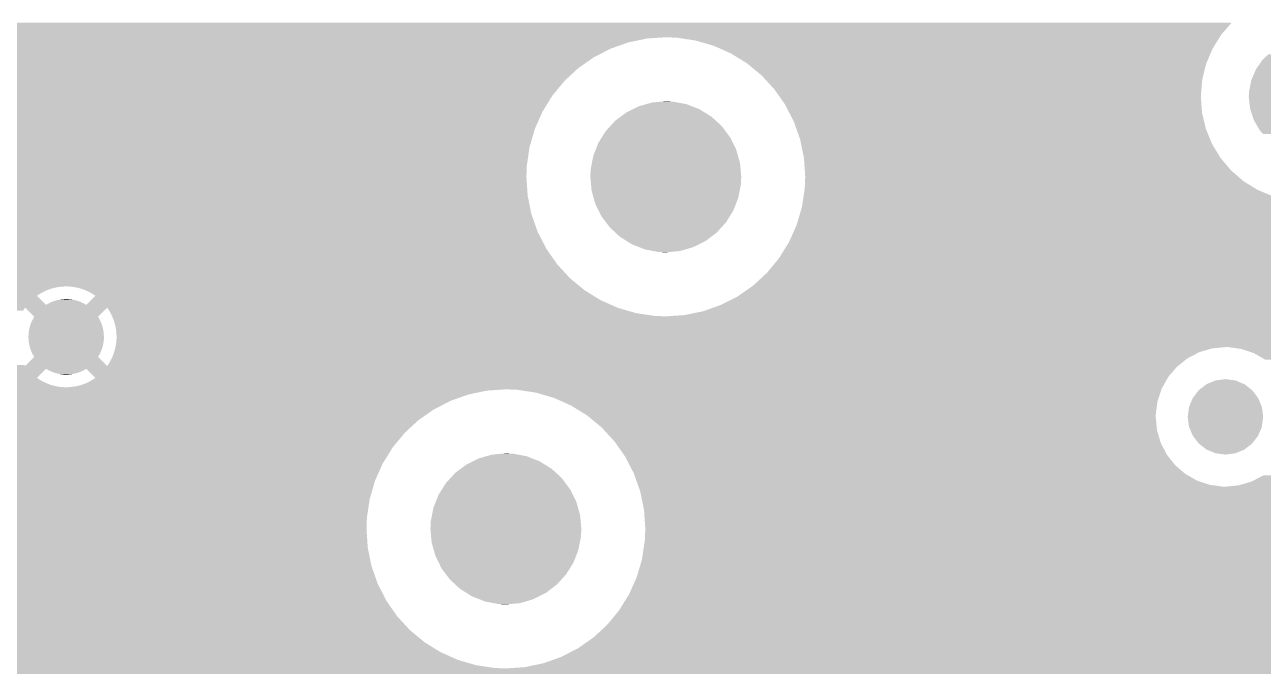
# Model space of a CAD drawing. Extents: x 295 to 953, y 10 to 290.
# Drawn here: x 689.67 to 709.35, y 231.06 to 241.32 of the extents above; entities that cross this region are included whole.
import ezdxf

# ---------------------------------------------------------------- set-up
doc = ezdxf.new("R2010")
doc.units = 0
doc.header["$LTSCALE"] = 5
doc.header["$MEASUREMENT"] = 0
doc.layers.add('FROMC1', color=7, linetype='CONTINUOUS')

msp = doc.modelspace()

# ---------------------------------------------------------------- linework, layer by layer
at = {"layer": 'FROMC1'}
for points in [[(664.907, 241.161), (665.066, 241.287), (708.677, 241.161), (708.786, 241.287)], [(665.066, 241.287), (665.127, 241.358), (708.786, 241.287), (708.847, 241.358)], [(664.841, 241.125), (664.9, 241.156), (708.655, 241.125), (708.674, 241.156)], [(664.9, 241.156), (664.907, 241.161), (708.674, 241.156), (708.677, 241.161)], [(669.556, 241.118), (669.378, 241.125), (699.752, 241.118), (699.858, 241.125)], [(669.644, 241.105), (669.556, 241.118), (699.558, 241.105), (699.752, 241.118)], [(669.852, 241.073), (669.644, 241.105), (699.407, 241.073), (699.558, 241.105)], [(669.953, 241.044), (669.852, 241.073), (699.265, 241.044), (699.407, 241.073)], [(670.14, 240.989), (669.953, 241.044), (699.11, 240.989), (699.265, 241.044)], [(700.036, 241.118), (699.858, 241.125), (708.65, 241.118), (708.655, 241.125)], [(700.332, 241.073), (700.036, 241.118), (708.623, 241.073), (708.65, 241.118)], [(700.62, 240.989), (700.332, 241.073), (708.571, 240.989), (708.623, 241.073)], [(670.241, 240.944), (670.14, 240.989), (698.982, 240.944), (699.11, 240.989)], [(670.414, 240.867), (670.241, 240.944), (698.832, 240.867), (698.982, 240.944)], [(670.511, 240.808), (670.414, 240.867), (698.715, 240.808), (698.832, 240.867)], [(670.669, 240.71), (670.511, 240.808), (698.575, 240.71), (698.715, 240.808)], [(700.73, 240.941), (700.62, 240.989), (708.541, 240.941), (708.571, 240.989)], [(700.894, 240.867), (700.73, 240.941), (708.51, 240.867), (708.541, 240.941)], [(701.149, 240.71), (700.894, 240.867), (708.444, 240.71), (708.51, 240.867)], [(709.342, 240.773), (709.432, 240.856), (710.687, 240.773), (710.61, 240.856)], [(670.758, 240.636), (670.669, 240.71), (698.469, 240.636), (698.575, 240.71)], [(670.9, 240.519), (670.758, 240.636), (698.342, 240.519), (698.469, 240.636)], [(701.159, 240.701), (701.149, 240.71), (708.44, 240.701), (708.444, 240.71)], [(701.38, 240.519), (701.159, 240.701), (708.395, 240.519), (708.44, 240.701)], [(709.204, 240.551), (709.232, 240.617), (710.837, 240.551), (710.798, 240.617)], [(709.232, 240.617), (709.301, 240.716), (710.798, 240.617), (710.74, 240.716)], [(709.301, 240.716), (709.342, 240.773), (710.74, 240.716), (710.687, 240.773)], [(670.98, 240.432), (670.9, 240.519), (698.249, 240.432), (698.342, 240.519)], [(671.103, 240.298), (670.98, 240.432), (698.138, 240.298), (698.249, 240.432)], [(701.444, 240.449), (701.38, 240.519), (708.378, 240.449), (708.395, 240.519)], [(701.583, 240.298), (701.444, 240.449), (708.366, 240.298), (708.378, 240.449)], [(709.144, 240.37), (709.157, 240.441), (710.896, 240.37), (710.873, 240.441)], [(709.157, 240.441), (709.204, 240.551), (710.873, 240.441), (710.837, 240.551)], [(671.171, 240.201), (671.103, 240.298), (698.058, 240.201), (698.138, 240.298)], [(701.666, 240.18), (701.583, 240.298), (708.356, 240.18), (708.366, 240.298)], [(709.118, 240.18), (709.121, 240.254), (710.917, 240.18), (710.909, 240.254)], [(709.121, 240.254), (709.144, 240.37), (710.909, 240.254), (710.896, 240.37)], [(671.275, 240.052), (671.171, 240.201), (697.966, 240.052), (698.058, 240.201)], [(671.329, 239.946), (671.275, 240.052), (697.9, 239.946), (697.966, 240.052)], [(699.331, 239.981), (699.426, 240.028), (700.396, 239.981), (700.275, 240.028)], [(699.426, 240.028), (699.543, 240.062), (700.275, 240.028), (700.191, 240.062)], [(699.543, 240.062), (699.638, 240.089), (700.191, 240.062), (700.05, 240.089)], [(699.638, 240.089), (699.796, 240.103), (700.05, 240.089), (699.974, 240.103)], [(699.796, 240.103), (699.858, 240.109), (699.974, 240.103), (699.858, 240.109)], [(701.755, 240.052), (701.666, 240.18), (708.366, 240.052), (708.356, 240.18)], [(701.822, 239.921), (701.755, 240.052), (708.377, 239.921), (708.366, 240.052)], [(709.126, 240.106), (709.118, 240.18), (710.914, 240.106), (710.917, 240.18)], [(709.139, 239.99), (709.126, 240.106), (710.892, 239.99), (710.914, 240.106)], [(671.412, 239.786), (671.329, 239.946), (697.828, 239.786), (697.9, 239.946)], [(699.052, 239.798), (699.141, 239.864), (700.656, 239.798), (700.583, 239.864)], [(699.141, 239.864), (699.228, 239.93), (700.583, 239.864), (700.477, 239.93)], [(699.228, 239.93), (699.331, 239.981), (700.477, 239.93), (700.396, 239.981)], [(701.892, 239.786), (701.822, 239.921), (708.409, 239.786), (708.377, 239.921)], [(709.162, 239.919), (709.139, 239.99), (710.878, 239.919), (710.892, 239.99)], [(709.199, 239.809), (709.162, 239.919), (710.831, 239.809), (710.878, 239.919)], [(671.452, 239.672), (671.412, 239.786), (697.778, 239.672), (697.828, 239.786)], [(671.512, 239.503), (671.452, 239.672), (697.729, 239.503), (697.778, 239.672)], [(698.843, 239.539), (698.903, 239.635), (700.878, 239.539), (700.806, 239.635)], [(698.903, 239.635), (698.976, 239.715), (700.806, 239.635), (700.746, 239.715)], [(698.976, 239.715), (699.052, 239.798), (700.746, 239.715), (700.656, 239.798)], [(701.933, 239.669), (701.892, 239.786), (708.437, 239.669), (708.409, 239.786)], [(701.992, 239.503), (701.933, 239.669), (708.505, 239.503), (708.437, 239.669)], [(709.237, 239.743), (709.199, 239.809), (710.803, 239.743), (710.831, 239.809)], [(709.295, 239.644), (709.237, 239.743), (710.734, 239.644), (710.803, 239.743)], [(709.348, 239.587), (709.295, 239.644), (710.694, 239.587), (710.734, 239.644)], [(671.536, 239.385), (671.512, 239.503), (697.694, 239.385), (697.729, 239.503)], [(698.745, 239.342), (698.786, 239.448), (700.976, 239.342), (700.923, 239.448)], [(698.786, 239.448), (698.843, 239.539), (700.923, 239.448), (700.878, 239.539)], [(702.007, 239.429), (701.992, 239.503), (708.536, 239.429), (708.505, 239.503)], [(702.052, 239.209), (702.007, 239.429), (708.67, 239.209), (708.536, 239.429)], [(671.572, 239.209), (671.536, 239.385), (697.668, 239.209), (697.694, 239.385)], [(698.684, 239.13), (698.706, 239.243), (701.036, 239.13), (701.004, 239.243)], [(698.706, 239.243), (698.745, 239.342), (701.004, 239.243), (700.976, 239.342)], [(671.58, 239.088), (671.572, 239.209), (697.65, 239.088), (697.668, 239.209)], [(671.592, 238.91), (671.58, 239.088), (697.643, 238.91), (697.65, 239.088)], [(698.659, 238.91), (698.664, 239.027), (701.056, 238.91), (701.046, 239.027)], [(698.664, 239.027), (698.684, 239.13), (701.046, 239.027), (701.036, 239.13)], [(702.052, 239.207), (702.052, 239.209), (708.671, 239.207), (708.67, 239.209)], [(702.066, 239.009), (702.052, 239.207), (708.839, 239.009), (708.671, 239.207)], [(671.585, 238.732), (671.592, 238.91), (697.655, 238.732), (697.643, 238.91)], [(698.669, 238.793), (698.659, 238.91), (701.051, 238.793), (701.056, 238.91)], [(702.065, 238.732), (702.07, 238.84), (709.21, 238.732), (709.036, 238.84)], [(702.072, 238.91), (702.066, 239.009), (708.954, 238.91), (708.839, 239.009)], [(702.07, 238.84), (702.072, 238.91), (709.036, 238.84), (708.954, 238.91)], [(671.567, 238.611), (671.585, 238.732), (697.663, 238.611), (697.655, 238.732)], [(698.679, 238.69), (698.669, 238.793), (701.031, 238.69), (701.051, 238.793)], [(698.711, 238.577), (698.679, 238.69), (701.009, 238.577), (701.031, 238.69)], [(702.046, 238.603), (702.061, 238.703), (709.496, 238.603), (709.257, 238.703)], [(702.061, 238.703), (702.065, 238.732), (709.257, 238.703), (709.21, 238.732)], [(671.507, 238.317), (671.541, 238.435), (697.723, 238.317), (697.699, 238.435)], [(671.541, 238.435), (671.567, 238.611), (697.699, 238.435), (697.663, 238.611)], [(698.739, 238.478), (698.711, 238.577), (700.971, 238.478), (701.009, 238.577)], [(698.792, 238.372), (698.739, 238.478), (700.929, 238.372), (700.971, 238.478)], [(701.987, 238.317), (702.021, 238.435), (733.283, 238.317), (733.259, 238.435)], [(702.021, 238.435), (702.033, 238.519), (733.259, 238.435), (733.242, 238.519)], [(702.033, 238.519), (702.037, 238.541), (710.018, 238.519), (709.748, 238.541)], [(702.037, 238.541), (702.046, 238.603), (709.748, 238.541), (709.496, 238.603)], [(671.457, 238.148), (671.507, 238.317), (697.783, 238.148), (697.723, 238.317)], [(698.837, 238.281), (698.792, 238.372), (700.872, 238.281), (700.929, 238.372)], [(698.909, 238.185), (698.837, 238.281), (700.812, 238.185), (700.872, 238.281)], [(701.937, 238.148), (701.987, 238.317), (733.343, 238.148), (733.283, 238.317)], [(671.407, 238.034), (671.457, 238.148), (697.823, 238.034), (697.783, 238.148)], [(698.97, 238.105), (698.909, 238.185), (700.739, 238.105), (700.812, 238.185)], [(699.06, 238.022), (698.97, 238.105), (700.663, 238.022), (700.739, 238.105)], [(701.887, 238.034), (701.937, 238.148), (733.383, 238.034), (733.343, 238.148)], [(671.269, 237.768), (671.335, 237.874), (697.96, 237.768), (697.906, 237.874)], [(671.335, 237.874), (671.407, 238.034), (697.906, 237.874), (697.823, 238.034)], [(699.132, 237.956), (699.06, 238.022), (700.575, 237.956), (700.663, 238.022)], [(699.238, 237.89), (699.132, 237.956), (700.487, 237.89), (700.575, 237.956)], [(699.319, 237.839), (699.238, 237.89), (700.385, 237.839), (700.487, 237.89)], [(701.749, 237.768), (701.815, 237.874), (733.52, 237.768), (733.466, 237.874)], [(701.815, 237.874), (701.887, 238.034), (733.466, 237.874), (733.383, 238.034)], [(671.177, 237.619), (671.269, 237.768), (698.064, 237.619), (697.96, 237.768)], [(699.44, 237.792), (699.319, 237.839), (700.289, 237.792), (700.385, 237.839)], [(699.524, 237.758), (699.44, 237.792), (700.172, 237.758), (700.289, 237.792)], [(699.665, 237.731), (699.524, 237.758), (700.077, 237.731), (700.172, 237.758)], [(699.741, 237.717), (699.665, 237.731), (699.919, 237.717), (700.077, 237.731)], [(699.858, 237.711), (699.741, 237.717), (699.858, 237.711), (699.919, 237.717)], [(701.657, 237.619), (701.749, 237.768), (733.624, 237.619), (733.52, 237.768)], [(670.986, 237.387), (671.097, 237.522), (698.256, 237.387), (698.132, 237.522)], [(671.097, 237.522), (671.177, 237.619), (698.132, 237.522), (698.064, 237.619)], [(701.466, 237.387), (701.577, 237.522), (733.816, 237.387), (733.692, 237.522)], [(701.577, 237.522), (701.657, 237.619), (733.692, 237.522), (733.624, 237.619)], [(670.766, 237.184), (670.893, 237.301), (698.477, 237.184), (698.335, 237.301)], [(670.893, 237.301), (670.986, 237.387), (698.335, 237.301), (698.256, 237.387)], [(701.246, 237.184), (701.373, 237.301), (734.037, 237.184), (733.895, 237.301)], [(701.373, 237.301), (701.466, 237.387), (733.895, 237.301), (733.816, 237.387)], [(670.551, 237.034), (670.594, 237.064), (689.886, 237.034), (689.934, 237.064)], [(670.594, 237.064), (670.632, 237.091), (689.934, 237.064), (689.985, 237.091)], [(670.632, 237.091), (670.665, 237.114), (689.985, 237.091), (690.037, 237.114)], [(670.665, 237.114), (670.692, 237.133), (690.037, 237.114), (690.091, 237.133)], [(670.692, 237.133), (670.714, 237.148), (690.091, 237.133), (690.146, 237.148)], [(670.714, 237.148), (670.73, 237.159), (690.146, 237.148), (690.202, 237.159)], [(670.73, 237.159), (670.741, 237.167), (690.202, 237.159), (690.258, 237.167)], [(670.741, 237.167), (670.745, 237.17), (690.258, 237.167), (690.315, 237.17)], [(670.745, 237.17), (670.766, 237.184), (698.494, 237.17), (698.477, 237.184)], [(690.372, 237.169), (690.315, 237.17), (698.495, 237.169), (698.494, 237.17)], [(690.429, 237.164), (690.372, 237.169), (698.501, 237.164), (698.495, 237.169)], [(690.485, 237.155), (690.429, 237.164), (698.512, 237.155), (698.501, 237.164)], [(690.541, 237.143), (690.485, 237.155), (698.527, 237.143), (698.512, 237.155)], [(690.595, 237.126), (690.541, 237.143), (698.548, 237.126), (698.527, 237.143)], [(690.635, 237.11), (690.595, 237.126), (698.566, 237.11), (698.548, 237.126)], [(690.648, 237.105), (690.635, 237.11), (698.575, 237.105), (698.566, 237.11)], [(690.7, 237.081), (690.648, 237.105), (698.614, 237.081), (698.575, 237.105)], [(690.75, 237.053), (690.7, 237.081), (698.659, 237.053), (698.614, 237.081)], [(701, 237.012), (701.14, 237.11), (734.284, 237.012), (734.126, 237.11)], [(701.14, 237.11), (701.246, 237.184), (734.126, 237.11), (734.037, 237.184)], [(670.137, 236.835), (670.253, 236.876), (699.086, 236.835), (698.994, 236.876)], [(670.253, 236.876), (670.256, 236.877), (698.994, 236.876), (698.991, 236.877)], [(670.256, 236.877), (670.52, 237.012), (690.012, 236.877), (689.877, 237.012)], [(670.256, 236.877), (670.256, 236.877), (690.013, 236.877), (690.012, 236.877)], [(670.52, 237.012), (670.533, 237.021), (689.877, 237.012), (689.868, 237.021)], [(670.533, 237.021), (670.551, 237.034), (689.868, 237.021), (689.886, 237.034)], [(690.013, 236.877), (690.041, 236.894), (690.653, 236.877), (690.623, 236.894)], [(690.041, 236.894), (690.056, 236.901), (690.623, 236.894), (690.61, 236.901)], [(690.056, 236.901), (690.085, 236.916), (690.61, 236.901), (690.579, 236.916)], [(690.085, 236.916), (690.101, 236.922), (690.579, 236.916), (690.565, 236.922)], [(690.101, 236.922), (690.131, 236.935), (690.565, 236.922), (690.533, 236.935)], [(690.131, 236.935), (690.148, 236.94), (690.533, 236.935), (690.519, 236.94)], [(690.148, 236.94), (690.178, 236.949), (690.519, 236.94), (690.485, 236.949)], [(690.178, 236.949), (690.196, 236.953), (690.485, 236.949), (690.471, 236.953)], [(690.196, 236.953), (690.226, 236.96), (690.471, 236.953), (690.436, 236.96)], [(690.226, 236.96), (690.245, 236.963), (690.436, 236.96), (690.423, 236.963)], [(690.245, 236.963), (690.275, 236.967), (690.423, 236.963), (690.386, 236.967)], [(690.275, 236.967), (690.299, 236.968), (690.386, 236.967), (690.374, 236.968)], [(690.299, 236.968), (690.325, 236.969), (690.374, 236.968), (690.325, 236.969)], [(690.653, 236.877), (690.728, 236.953), (698.991, 236.877), (698.821, 236.953)], [(690.728, 236.953), (690.797, 237.021), (698.821, 236.953), (698.71, 237.021)], [(690.797, 237.021), (690.75, 237.053), (698.71, 237.021), (698.659, 237.053)], [(700.605, 236.831), (700.733, 236.876), (734.655, 236.831), (734.554, 236.876)], [(700.733, 236.876), (700.883, 236.953), (734.554, 236.876), (734.381, 236.953)], [(700.883, 236.953), (701, 237.012), (734.381, 236.953), (734.284, 237.012)], [(670.002, 236.787), (670.137, 236.835), (689.65, 236.787), (689.681, 236.835)], [(689.826, 236.69), (689.681, 236.835), (690.839, 236.69), (690.984, 236.835)], [(689.805, 236.654), (689.826, 236.69), (690.86, 236.654), (690.839, 236.69)], [(690.987, 236.831), (690.984, 236.835), (699.095, 236.831), (699.086, 236.835)], [(691.006, 236.802), (690.987, 236.831), (699.193, 236.802), (699.095, 236.831)], [(691.035, 236.753), (691.006, 236.802), (699.362, 236.753), (699.193, 236.802)], [(691.038, 236.747), (691.035, 236.753), (699.383, 236.747), (699.362, 236.753)], [(691.06, 236.702), (691.038, 236.747), (699.679, 236.702), (699.383, 236.747)], [(691.061, 236.702), (691.06, 236.702), (699.691, 236.702), (699.679, 236.702)], [(691.063, 236.695), (691.061, 236.702), (699.858, 236.695), (699.691, 236.702)], [(691.076, 236.664), (691.063, 236.695), (774.185, 236.664), (774.245, 236.695)], [(691.082, 236.649), (691.076, 236.664), (774.166, 236.649), (774.185, 236.664)], [(699.858, 236.695), (699.963, 236.702), (735.418, 236.695), (735.239, 236.702)], [(699.963, 236.702), (700.157, 236.715), (735.239, 236.702), (735.152, 236.715)], [(700.157, 236.715), (700.308, 236.747), (735.152, 236.715), (734.943, 236.747)], [(700.308, 236.747), (700.45, 236.776), (734.943, 236.747), (734.842, 236.776)], [(700.45, 236.776), (700.605, 236.831), (734.842, 236.776), (734.655, 236.831)], [(689.74, 236.46), (689.742, 236.468), (690.925, 236.46), (690.924, 236.468)], [(689.742, 236.468), (689.749, 236.509), (690.924, 236.468), (690.915, 236.509)], [(689.749, 236.509), (689.752, 236.517), (690.915, 236.509), (690.914, 236.517)], [(689.752, 236.517), (689.763, 236.556), (690.914, 236.517), (690.902, 236.556)], [(689.763, 236.556), (689.766, 236.564), (690.902, 236.556), (690.9, 236.564)], [(689.766, 236.564), (689.78, 236.603), (690.9, 236.564), (690.885, 236.603)], [(689.78, 236.603), (689.784, 236.61), (690.885, 236.603), (690.882, 236.61)], [(689.784, 236.61), (689.801, 236.647), (690.882, 236.61), (690.864, 236.647)], [(689.801, 236.647), (689.805, 236.654), (690.864, 236.647), (690.86, 236.654)], [(691.1, 236.595), (691.082, 236.649), (774.098, 236.595), (774.166, 236.649)], [(691.114, 236.54), (691.1, 236.595), (774.028, 236.54), (774.098, 236.595)], [(691.116, 236.533), (691.114, 236.54), (774.019, 236.533), (774.028, 236.54)], [(691.125, 236.484), (691.116, 236.533), (773.977, 236.484), (774.019, 236.533)], [(691.131, 236.427), (691.125, 236.484), (773.929, 236.427), (773.977, 236.484)], [(689.733, 236.37), (689.735, 236.411), (690.932, 236.37), (690.93, 236.411)], [(689.735, 236.329), (689.733, 236.37), (690.931, 236.329), (690.932, 236.37)], [(689.735, 236.419), (689.74, 236.46), (690.93, 236.419), (690.925, 236.46)], [(689.735, 236.411), (689.735, 236.419), (690.93, 236.411), (690.93, 236.419)], [(689.735, 236.321), (689.735, 236.329), (690.93, 236.321), (690.931, 236.329)], [(689.74, 236.28), (689.735, 236.321), (690.925, 236.28), (690.93, 236.321)], [(689.741, 236.272), (689.74, 236.28), (690.924, 236.272), (690.925, 236.28)], [(689.75, 236.231), (689.741, 236.272), (690.916, 236.231), (690.924, 236.272)], [(691.118, 236.217), (691.127, 236.274), (773.794, 236.217), (773.826, 236.274)], [(691.127, 236.274), (691.132, 236.331), (773.826, 236.274), (773.858, 236.331)], [(691.133, 236.372), (691.131, 236.427), (773.881, 236.372), (773.929, 236.427)], [(691.132, 236.331), (691.133, 236.37), (773.858, 236.331), (773.88, 236.37)], [(691.133, 236.37), (691.133, 236.372), (773.88, 236.37), (773.881, 236.372)], [(689.751, 236.223), (689.75, 236.231), (690.914, 236.223), (690.916, 236.231)], [(689.763, 236.184), (689.751, 236.223), (690.902, 236.184), (690.914, 236.223)], [(689.765, 236.176), (689.763, 236.184), (690.899, 236.176), (690.902, 236.184)], [(689.78, 236.137), (689.765, 236.176), (690.885, 236.137), (690.899, 236.176)], [(689.783, 236.13), (689.78, 236.137), (690.882, 236.13), (690.885, 236.137)], [(689.801, 236.093), (689.783, 236.13), (690.864, 236.093), (690.882, 236.13)], [(689.805, 236.086), (689.801, 236.093), (690.86, 236.086), (690.864, 236.093)], [(689.826, 236.05), (689.805, 236.086), (690.839, 236.05), (690.86, 236.086)], [(691.068, 236.054), (691.088, 236.107), (708.193, 236.054), (708.295, 236.107)], [(691.088, 236.107), (691.094, 236.127), (708.295, 236.107), (708.333, 236.127)], [(691.094, 236.127), (691.105, 236.162), (708.333, 236.127), (708.451, 236.162)], [(691.105, 236.162), (691.111, 236.187), (708.451, 236.162), (708.537, 236.187)], [(691.111, 236.187), (691.116, 236.207), (708.537, 236.187), (708.748, 236.207)], [(691.116, 236.207), (691.118, 236.217), (773.788, 236.207), (773.794, 236.217)], [(708.789, 236.207), (708.748, 236.207), (712.549, 236.207), (712.558, 236.207)], [(708.934, 236.187), (708.789, 236.207), (712.347, 236.187), (712.549, 236.207)], [(708.999, 236.178), (708.934, 236.187), (712.317, 236.178), (712.347, 236.187)], [(709.152, 236.127), (708.999, 236.178), (712.143, 236.127), (712.317, 236.178)], [(709.2, 236.111), (709.152, 236.127), (712.112, 236.111), (712.143, 236.127)], [(709.343, 236.029), (709.2, 236.111), (711.955, 236.029), (712.112, 236.111)], [(659.345, 235.905), (659.345, 235.923), (689.681, 235.905), (689.669, 235.923)], [(659.345, 235.898), (659.345, 235.905), (707.979, 235.898), (707.989, 235.905)], [(659.345, 235.863), (659.345, 235.898), (707.95, 235.863), (707.979, 235.898)], [(689.681, 235.905), (689.826, 236.05), (690.984, 235.905), (690.839, 236.05)], [(690.984, 235.905), (691.015, 235.953), (707.989, 235.905), (708.049, 235.953)], [(691.015, 235.953), (691.043, 236.003), (708.049, 235.953), (708.112, 236.003)], [(691.043, 236.003), (691.056, 236.029), (708.112, 236.003), (708.145, 236.029)], [(691.056, 236.029), (691.068, 236.054), (708.145, 236.029), (708.193, 236.054)], [(709.384, 236.006), (709.343, 236.029), (711.926, 236.006), (711.955, 236.029)], [(659.345, 235.719), (659.345, 235.863), (689.868, 235.719), (690.012, 235.863)], [(659.345, 235.863), (659.345, 235.863), (690.012, 235.863), (690.013, 235.863)], [(659.345, 235.687), (659.345, 235.719), (689.916, 235.687), (689.868, 235.719)], [(659.345, 235.659), (659.345, 235.687), (689.965, 235.659), (689.916, 235.687)], [(690.042, 235.846), (690.013, 235.863), (690.624, 235.846), (690.653, 235.863)], [(690.055, 235.839), (690.042, 235.846), (690.609, 235.839), (690.624, 235.846)], [(690.086, 235.824), (690.055, 235.839), (690.58, 235.824), (690.609, 235.839)], [(690.1, 235.818), (690.086, 235.824), (690.564, 235.818), (690.58, 235.824)], [(690.132, 235.805), (690.1, 235.818), (690.534, 235.805), (690.564, 235.818)], [(690.146, 235.8), (690.132, 235.805), (690.517, 235.8), (690.534, 235.805)], [(690.18, 235.791), (690.146, 235.8), (690.487, 235.791), (690.517, 235.8)], [(690.194, 235.787), (690.18, 235.791), (690.469, 235.787), (690.487, 235.791)], [(690.229, 235.78), (690.194, 235.787), (690.439, 235.78), (690.469, 235.787)], [(690.242, 235.777), (690.229, 235.78), (690.42, 235.777), (690.439, 235.78)], [(690.279, 235.773), (690.242, 235.777), (690.39, 235.773), (690.42, 235.777)], [(690.291, 235.772), (690.279, 235.773), (690.366, 235.772), (690.39, 235.773)], [(690.34, 235.771), (690.291, 235.772), (690.34, 235.771), (690.366, 235.772)], [(690.779, 235.737), (690.653, 235.863), (707.841, 235.737), (707.95, 235.863)], [(690.731, 235.676), (690.779, 235.706), (707.807, 235.676), (707.824, 235.706)], [(690.797, 235.719), (690.779, 235.737), (707.831, 235.719), (707.841, 235.737)], [(690.779, 235.706), (690.797, 235.719), (707.824, 235.706), (707.831, 235.719)], [(708.59, 235.678), (708.593, 235.679), (708.906, 235.678), (708.898, 235.679)], [(708.593, 235.679), (708.748, 235.699), (708.898, 235.679), (708.748, 235.699)], [(659.345, 235.635), (659.345, 235.659), (690.017, 235.635), (689.965, 235.659)], [(659.345, 235.614), (659.345, 235.635), (690.07, 235.614), (690.017, 235.635)], [(659.345, 235.597), (659.345, 235.614), (690.124, 235.597), (690.07, 235.614)], [(659.345, 235.585), (659.345, 235.597), (690.18, 235.585), (690.124, 235.597)], [(659.345, 235.576), (659.345, 235.585), (690.236, 235.576), (690.18, 235.585)], [(659.345, 235.571), (659.345, 235.576), (690.293, 235.571), (690.236, 235.576)], [(659.345, 235.57), (659.345, 235.571), (690.35, 235.57), (690.293, 235.571)], [(659.345, 235.553), (659.345, 235.57), (707.737, 235.553), (707.747, 235.57)], [(659.345, 235.537), (659.345, 235.553), (707.732, 235.537), (707.737, 235.553)], [(672.096, 235.53), (671.918, 235.537), (697.212, 235.53), (697.318, 235.537)], [(672.184, 235.517), (672.096, 235.53), (697.018, 235.517), (697.212, 235.53)], [(672.392, 235.485), (672.184, 235.517), (696.867, 235.485), (697.018, 235.517)], [(672.493, 235.456), (672.392, 235.485), (696.725, 235.456), (696.867, 235.485)], [(690.35, 235.57), (690.407, 235.573), (707.747, 235.57), (707.749, 235.573)], [(690.407, 235.573), (690.464, 235.581), (707.749, 235.573), (707.753, 235.581)], [(690.464, 235.581), (690.519, 235.592), (707.753, 235.581), (707.759, 235.592)], [(690.519, 235.592), (690.574, 235.607), (707.759, 235.592), (707.768, 235.607)], [(690.574, 235.607), (690.628, 235.626), (707.768, 235.607), (707.779, 235.626)], [(690.628, 235.626), (690.68, 235.649), (707.779, 235.626), (707.792, 235.649)], [(690.68, 235.649), (690.731, 235.676), (707.792, 235.649), (707.807, 235.676)], [(697.496, 235.53), (697.318, 235.537), (707.729, 235.53), (707.732, 235.537)], [(697.792, 235.485), (697.496, 235.53), (707.714, 235.485), (707.729, 235.53)], [(698.08, 235.401), (697.792, 235.485), (707.686, 235.401), (707.714, 235.485)], [(708.23, 235.402), (708.323, 235.522), (709.264, 235.402), (709.173, 235.522)], [(708.323, 235.522), (708.325, 235.525), (709.173, 235.522), (709.169, 235.525)], [(708.325, 235.525), (708.446, 235.618), (709.169, 235.525), (709.05, 235.618)], [(708.446, 235.618), (708.449, 235.62), (709.05, 235.618), (709.045, 235.62)], [(708.449, 235.62), (708.59, 235.678), (709.045, 235.62), (708.906, 235.678)], [(672.68, 235.401), (672.493, 235.456), (696.57, 235.401), (696.725, 235.456)], [(672.781, 235.356), (672.68, 235.401), (696.442, 235.356), (696.57, 235.401)], [(672.954, 235.279), (672.781, 235.356), (696.292, 235.279), (696.442, 235.356)], [(698.192, 235.352), (698.08, 235.401), (707.669, 235.352), (707.686, 235.401)], [(698.354, 235.279), (698.192, 235.352), (707.659, 235.279), (707.669, 235.352)], [(708.17, 235.259), (708.228, 235.398), (709.325, 235.259), (709.267, 235.398)], [(708.228, 235.398), (708.23, 235.402), (709.267, 235.398), (709.264, 235.402)], [(673.051, 235.22), (672.954, 235.279), (696.175, 235.22), (696.292, 235.279)], [(673.209, 235.122), (673.051, 235.22), (696.035, 235.122), (696.175, 235.22)], [(673.298, 235.048), (673.209, 235.122), (695.929, 235.048), (696.035, 235.122)], [(698.576, 235.142), (698.354, 235.279), (707.641, 235.142), (707.659, 235.279)], [(698.609, 235.122), (698.576, 235.142), (707.641, 235.122), (707.641, 235.142)], [(698.635, 235.1), (698.609, 235.122), (707.64, 235.1), (707.641, 235.122)], [(698.84, 234.931), (698.635, 235.1), (707.656, 234.931), (707.64, 235.1)], [(708.148, 235.1), (708.169, 235.254), (709.347, 235.1), (709.327, 235.254)], [(708.168, 234.946), (708.148, 235.1), (709.326, 234.946), (709.347, 235.1)], [(708.169, 235.254), (708.17, 235.259), (709.327, 235.254), (709.325, 235.259)], [(673.44, 234.931), (673.298, 235.048), (695.802, 234.931), (695.929, 235.048)], [(673.52, 234.844), (673.44, 234.931), (695.709, 234.844), (695.802, 234.931)], [(698.878, 234.889), (698.84, 234.931), (707.66, 234.889), (707.656, 234.931)], [(708.17, 234.941), (708.168, 234.946), (709.326, 234.941), (709.326, 234.946)], [(708.228, 234.802), (708.17, 234.941), (709.267, 234.802), (709.326, 234.941)], [(673.643, 234.71), (673.52, 234.844), (695.598, 234.71), (695.709, 234.844)], [(673.711, 234.613), (673.643, 234.71), (695.518, 234.613), (695.598, 234.71)], [(699.043, 234.71), (698.878, 234.889), (707.713, 234.71), (707.66, 234.889)], [(699.06, 234.686), (699.043, 234.71), (707.72, 234.686), (707.713, 234.71)], [(708.231, 234.798), (708.228, 234.802), (709.265, 234.798), (709.267, 234.802)], [(708.322, 234.678), (708.231, 234.798), (709.172, 234.678), (709.265, 234.798)], [(673.815, 234.464), (673.711, 234.613), (695.426, 234.464), (695.518, 234.613)], [(697.003, 234.474), (697.098, 234.501), (697.651, 234.474), (697.51, 234.501)], [(697.098, 234.501), (697.256, 234.515), (697.51, 234.501), (697.434, 234.515)], [(697.256, 234.515), (697.318, 234.521), (697.434, 234.515), (697.318, 234.521)], [(699.192, 234.498), (699.06, 234.686), (707.818, 234.498), (707.72, 234.686)], [(708.326, 234.675), (708.322, 234.678), (709.17, 234.675), (709.172, 234.678)], [(708.445, 234.582), (708.326, 234.675), (709.049, 234.582), (709.17, 234.675)], [(708.451, 234.58), (708.445, 234.582), (709.046, 234.58), (709.049, 234.582)], [(708.589, 234.522), (708.451, 234.58), (708.905, 234.522), (709.046, 234.58)], [(708.597, 234.521), (708.589, 234.522), (708.902, 234.521), (708.905, 234.522)], [(708.748, 234.501), (708.597, 234.521), (708.748, 234.501), (708.902, 234.521)], [(673.869, 234.358), (673.815, 234.464), (695.36, 234.358), (695.426, 234.464)], [(673.952, 234.198), (673.869, 234.358), (695.288, 234.198), (695.36, 234.358)], [(696.601, 234.276), (696.688, 234.342), (698.043, 234.276), (697.937, 234.342)], [(696.688, 234.342), (696.791, 234.393), (697.937, 234.342), (697.856, 234.393)], [(696.791, 234.393), (696.886, 234.44), (697.856, 234.393), (697.735, 234.44)], [(696.886, 234.44), (697.003, 234.474), (697.735, 234.44), (697.651, 234.474)], [(699.215, 234.464), (699.192, 234.498), (707.845, 234.464), (707.818, 234.498)], [(699.283, 234.332), (699.215, 234.464), (707.95, 234.332), (707.845, 234.464)], [(699.352, 234.198), (699.283, 234.332), (708.106, 234.198), (707.95, 234.332)], [(673.992, 234.084), (673.952, 234.198), (695.238, 234.084), (695.288, 234.198)], [(696.363, 234.047), (696.436, 234.127), (698.266, 234.047), (698.206, 234.127)], [(696.436, 234.127), (696.512, 234.21), (698.206, 234.127), (698.116, 234.21)], [(696.512, 234.21), (696.601, 234.276), (698.116, 234.21), (698.043, 234.276)], [(699.353, 234.194), (699.352, 234.198), (708.111, 234.194), (708.106, 234.198)], [(699.39, 234.089), (699.353, 234.194), (708.295, 234.089), (708.111, 234.194)], [(709.193, 234.089), (709.35, 234.171), (712.105, 234.089), (711.962, 234.171)], [(674.052, 233.915), (673.992, 234.084), (695.189, 233.915), (695.238, 234.084)], [(674.076, 233.797), (674.052, 233.915), (695.154, 233.797), (695.189, 233.915)], [(696.246, 233.86), (696.303, 233.951), (698.383, 233.86), (698.338, 233.951)], [(696.303, 233.951), (696.363, 234.047), (698.338, 233.951), (698.266, 234.047)], [(699.414, 234.022), (699.39, 234.089), (708.496, 234.022), (708.295, 234.089)], [(699.424, 233.993), (699.414, 234.022), (708.706, 233.993), (708.496, 234.022)], [(699.452, 233.915), (699.424, 233.993), (735.829, 233.915), (735.851, 233.993)], [(699.424, 233.993), (699.424, 233.993), (708.748, 233.993), (708.706, 233.993)], [(699.476, 233.797), (699.452, 233.915), (735.794, 233.797), (735.829, 233.915)], [(708.748, 233.993), (708.756, 233.993), (712.558, 233.993), (712.516, 233.993)], [(708.756, 233.993), (708.958, 234.013), (712.516, 233.993), (712.371, 234.013)], [(708.958, 234.013), (708.988, 234.022), (712.371, 234.013), (712.306, 234.022)], [(708.988, 234.022), (709.162, 234.073), (712.306, 234.022), (712.153, 234.073)], [(709.162, 234.073), (709.193, 234.089), (712.153, 234.073), (712.105, 234.089)], [(674.112, 233.621), (674.076, 233.797), (695.128, 233.621), (695.154, 233.797)], [(696.166, 233.655), (696.205, 233.754), (698.464, 233.655), (698.436, 233.754)], [(696.205, 233.754), (696.246, 233.86), (698.436, 233.754), (698.383, 233.86)], [(699.512, 233.621), (699.476, 233.797), (735.768, 233.621), (735.794, 233.797)], [(674.12, 233.5), (674.112, 233.621), (695.11, 233.5), (695.128, 233.621)], [(696.124, 233.439), (696.144, 233.542), (698.506, 233.439), (698.496, 233.542)], [(696.144, 233.542), (696.166, 233.655), (698.496, 233.542), (698.464, 233.655)], [(699.52, 233.5), (699.512, 233.621), (735.75, 233.5), (735.768, 233.621)], [(674.132, 233.322), (674.12, 233.5), (695.103, 233.322), (695.11, 233.5)], [(674.125, 233.144), (674.132, 233.322), (695.115, 233.144), (695.103, 233.322)], [(696.119, 233.322), (696.124, 233.439), (698.516, 233.322), (698.506, 233.439)], [(696.129, 233.205), (696.119, 233.322), (698.511, 233.205), (698.516, 233.322)], [(699.532, 233.322), (699.52, 233.5), (735.743, 233.322), (735.75, 233.5)], [(699.525, 233.144), (699.532, 233.322), (735.755, 233.144), (735.743, 233.322)], [(674.107, 233.023), (674.125, 233.144), (695.123, 233.023), (695.115, 233.144)], [(696.139, 233.102), (696.129, 233.205), (698.491, 233.102), (698.511, 233.205)], [(699.507, 233.023), (699.525, 233.144), (735.763, 233.023), (735.755, 233.144)], [(674.081, 232.847), (674.107, 233.023), (695.159, 232.847), (695.123, 233.023)], [(696.171, 232.989), (696.139, 233.102), (698.469, 232.989), (698.491, 233.102)], [(696.199, 232.89), (696.171, 232.989), (698.431, 232.89), (698.469, 232.989)], [(699.481, 232.847), (699.507, 233.023), (735.799, 232.847), (735.763, 233.023)], [(673.997, 232.56), (674.047, 232.729), (695.243, 232.56), (695.183, 232.729)], [(674.047, 232.729), (674.081, 232.847), (695.183, 232.729), (695.159, 232.847)], [(696.252, 232.784), (696.199, 232.89), (698.389, 232.784), (698.431, 232.89)], [(696.297, 232.693), (696.252, 232.784), (698.332, 232.693), (698.389, 232.784)], [(699.397, 232.56), (699.447, 232.729), (735.883, 232.56), (735.823, 232.729)], [(699.447, 232.729), (699.481, 232.847), (735.823, 232.729), (735.799, 232.847)], [(673.947, 232.446), (673.997, 232.56), (695.283, 232.446), (695.243, 232.56)], [(696.369, 232.597), (696.297, 232.693), (698.272, 232.597), (698.332, 232.693)], [(696.43, 232.517), (696.369, 232.597), (698.199, 232.517), (698.272, 232.597)], [(699.347, 232.446), (699.397, 232.56), (735.923, 232.446), (735.883, 232.56)], [(673.875, 232.286), (673.947, 232.446), (695.366, 232.286), (695.283, 232.446)], [(696.52, 232.434), (696.43, 232.517), (698.123, 232.434), (698.199, 232.517)], [(696.592, 232.368), (696.52, 232.434), (698.035, 232.368), (698.123, 232.434)], [(696.698, 232.302), (696.592, 232.368), (697.947, 232.302), (698.035, 232.368)], [(699.275, 232.286), (699.347, 232.446), (736.006, 232.286), (735.923, 232.446)], [(673.717, 232.031), (673.809, 232.18), (695.524, 232.031), (695.42, 232.18)], [(673.809, 232.18), (673.875, 232.286), (695.42, 232.18), (695.366, 232.286)], [(696.779, 232.251), (696.698, 232.302), (697.845, 232.251), (697.947, 232.302)], [(696.9, 232.204), (696.779, 232.251), (697.749, 232.204), (697.845, 232.251)], [(696.984, 232.17), (696.9, 232.204), (697.632, 232.17), (697.749, 232.204)], [(697.125, 232.143), (696.984, 232.17), (697.537, 232.143), (697.632, 232.17)], [(697.201, 232.129), (697.125, 232.143), (697.379, 232.129), (697.537, 232.143)], [(699.117, 232.031), (699.209, 232.18), (736.164, 232.031), (736.06, 232.18)], [(699.209, 232.18), (699.275, 232.286), (736.06, 232.18), (736.006, 232.286)], [(673.637, 231.934), (673.717, 232.031), (695.592, 231.934), (695.524, 232.031)], [(697.318, 232.123), (697.201, 232.129), (697.318, 232.123), (697.379, 232.129)], [(699.037, 231.934), (699.117, 232.031), (736.232, 231.934), (736.164, 232.031)], [(673.433, 231.713), (673.526, 231.799), (695.795, 231.713), (695.716, 231.799)], [(673.526, 231.799), (673.637, 231.934), (695.716, 231.799), (695.592, 231.934)], [(698.833, 231.713), (698.926, 231.799), (736.435, 231.713), (736.356, 231.799)], [(698.926, 231.799), (699.037, 231.934), (736.356, 231.799), (736.232, 231.934)], [(673.2, 231.522), (673.306, 231.596), (696.026, 231.522), (695.937, 231.596)], [(673.306, 231.596), (673.433, 231.713), (695.937, 231.596), (695.795, 231.713)], [(698.6, 231.522), (698.706, 231.596), (736.666, 231.522), (736.577, 231.596)], [(698.706, 231.596), (698.833, 231.713), (736.577, 231.596), (736.435, 231.713)], [(672.793, 231.288), (672.943, 231.365), (696.454, 231.288), (696.281, 231.365)], [(672.943, 231.365), (673.06, 231.424), (696.281, 231.365), (696.184, 231.424)], [(673.06, 231.424), (673.2, 231.522), (696.184, 231.424), (696.026, 231.522)], [(698.193, 231.288), (698.343, 231.365), (737.094, 231.288), (736.921, 231.365)], [(698.343, 231.365), (698.46, 231.424), (736.921, 231.365), (736.824, 231.424)], [(698.46, 231.424), (698.6, 231.522), (736.824, 231.424), (736.666, 231.522)], [(672.217, 231.127), (672.368, 231.159), (697.052, 231.127), (696.843, 231.159)], [(672.368, 231.159), (672.51, 231.188), (696.843, 231.159), (696.742, 231.188)], [(672.51, 231.188), (672.665, 231.243), (696.742, 231.188), (696.555, 231.243)], [(672.665, 231.243), (672.793, 231.288), (696.555, 231.243), (696.454, 231.288)], [(697.617, 231.127), (697.768, 231.159), (737.692, 231.127), (737.483, 231.159)], [(697.768, 231.159), (697.91, 231.188), (737.483, 231.159), (737.382, 231.188)], [(697.91, 231.188), (698.065, 231.243), (737.382, 231.188), (737.195, 231.243)], [(698.065, 231.243), (698.193, 231.288), (737.195, 231.243), (737.094, 231.288)], [(659.345, 231.019), (659.345, 231.107), (774.151, 231.019), (774.048, 231.107)], [(671.918, 231.107), (672.023, 231.114), (697.318, 231.107), (697.139, 231.114)], [(672.023, 231.114), (672.217, 231.127), (697.139, 231.114), (697.052, 231.127)], [(697.318, 231.107), (697.423, 231.114), (737.958, 231.107), (737.779, 231.114)], [(697.423, 231.114), (697.617, 231.127), (737.779, 231.114), (737.692, 231.127)]]:
    msp.add_solid(points, dxfattribs=at)

doc.saveas('drawing.dxf')
